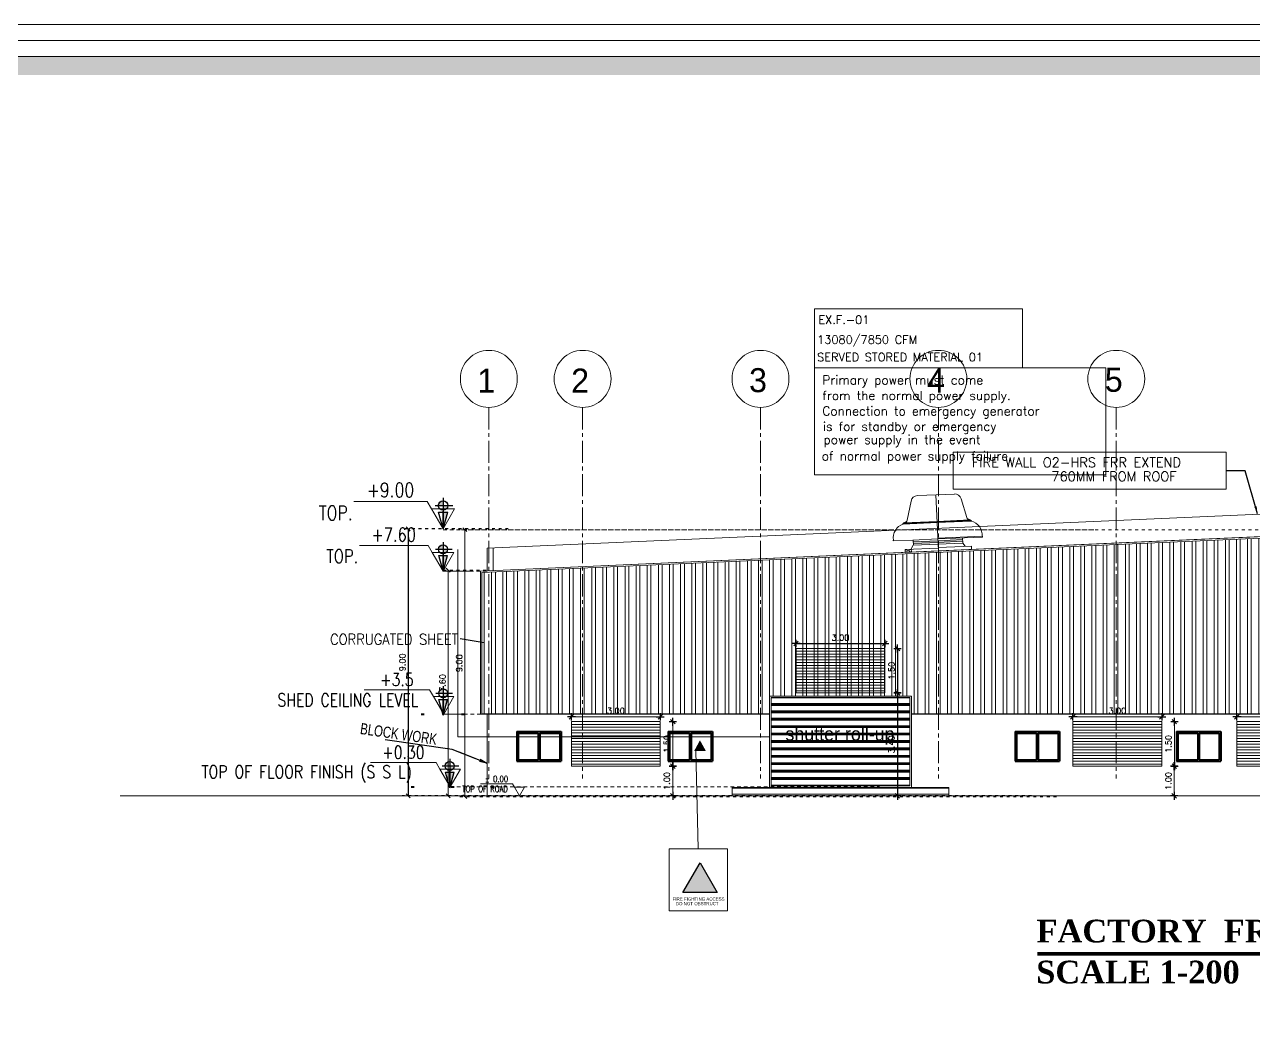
# Model space of a CAD drawing. Header units: inches. Extents: x -68096 to 69834, y -16833 to 17650.
# Drawn here: x 798.52 to 839.97, y -103.23 to -69.42 of the extents above; entities that cross this region are included whole.
import ezdxf
from ezdxf.enums import TextEntityAlignment as Align

# ---------------------------------------------------------------- set-up
doc = ezdxf.new("R2010")
doc.units = ezdxf.units.IN
doc.header["$MEASUREMENT"] = 0
for name, pattern in [('ACAD_ISO03W100', [30, 12, -18]), ('CENTER2', [1.125, 0.75, -0.125, 0.125, -0.125]), ('DASHED2', [0.375, 0.25, -0.125]), ('DOT2', [0.125, 0, -0.125]), ('HIDDEN2', [0.1875, 0.125, -0.0625])]:
    doc.linetypes.add(name, pattern=pattern)
for name, color, linetype in [('-FR-TEXT', 1, 'Continuous'), ('10', 7, 'Continuous'), ('11-FRESH-AIR-TEXT', 4, 'Continuous'), ('4-TEXT-HVAC', 4, 'Continuous'), ('a-kerb', 255, 'Continuous'), ('A-TEXT', 3, 'Continuous'), ('AXES', 251, 'CENTER2'), ('DIM', 31, 'Continuous'), ('DIM18', 40, 'Continuous'), ('DOTS', 6, 'DOT2'), ('ELEV', 37, 'Continuous'), ('ELEV-2', 136, 'Continuous'), ('Hatch', 8, 'Continuous'), ('M-DETL-GRPH', 4, 'Continuous'), ('SECLEVEL', 1, 'Continuous'), ('TEXT', 23, 'Continuous'), ('WIN', 1, 'Continuous')]:
    doc.layers.add(name, color=color, linetype=linetype)
for name, color, linetype, lineweight in [('A-EXISTING-HATCH-10', 8, 'Continuous', 20), ('A-LEVEL ICON', 223, 'Continuous', 20), ('A-WALLCMU-50', 7, 'Continuous', 50), ('PEN30', 35, 'Continuous', 13), ('REF', 233, 'Continuous', 18), ('WALL', 41, 'Continuous', 40)]:
    doc.layers.add(name, color=color, linetype=linetype, lineweight=lineweight)
doc.styles.add('ATTRIBUTE', font='ROMANS.shx')
doc.styles.add('Browallia', font='')
doc.styles.add('POLE', font='timesbd.ttf', dxfattribs={"height": 0.225})
doc.styles.add('ROMANC', font='romanc', dxfattribs={"height": 0.2})
doc.styles.add('ROMANS', font='romans.shx')
doc.styles.get("Standard").update_dxf_attribs({"font": 'arial.ttf'})
doc.styles.add('STYLE2', font='swisscl.ttf')
doc.styles.add('stylus BT ku', font='GOTHIC.TTF', dxfattribs={"height": 0.17})
doc.styles.add('TXT08', font='SIMPLEX.SHX', dxfattribs={"width": 0.9})
doc.styles.get('Browallia').set_extended_font_data('BrowalliaUPC')
doc.dimstyles.new('100', dxfattribs={"dimtxt": 0.2, "dimasz": 0.035, "dimexe": 0, "dimexo": 0, "dimgap": 0.1, "dimtad": 1, "dimzin": 0, "dimdsep": 46, "dimtxsty": 'ROMANS', "dimblk": 'J2', "dimblk1": 'J2', "dimblk2": 'J2', "dimsah": 1, "dimcen": 0, "dimse1": 1, "dimse2": 1, "dimclrd": 1, "dimclre": 1, "dimclrt": 6, "dimadec": 0, "dimazin": 0, "dimtfac": 0.9, "dimtix": 1, "dimtmove": 2, "dimatfit": 3, "dimldrblk": 'J2', "dimfxl": 1, "dimtolj": 1, "dimtzin": 0, "dimarcsym": 0})
doc.dimstyles.new('JYT', dxfattribs={"dimscale": 0, "dimtxt": 0.2, "dimasz": 0.13, "dimexe": 0.2, "dimexo": 0.05, "dimgap": 0.09, "dimtad": 1, "dimzin": 0, "dimdsep": 46, "dimtxsty": 'ROMANS', "dimblk": 'OBLIQUE', "dimcen": 0.09, "dimclrd": 1, "dimclre": 1, "dimclrt": 2, "dimadec": 0, "dimazin": 0, "dimtfac": 0.72, "dimtix": 1, "dimtofl": 0, "dimtmove": 2, "dimatfit": 3, "dimldrblk": 'OBLIQUE', "dimfxl": 0.2, "dimtolj": 1, "dimtzin": 0, "dimarcsym": 0})
doc.dimstyles.get("Standard").update_dxf_attribs({"dimtxt": 0.18, "dimasz": 0.18, "dimexe": 0.18, "dimexo": 0.0625, "dimgap": 0.09, "dimtad": 0, "dimtih": 1, "dimtoh": 1, "dimdec": 4, "dimzin": 0, "dimdsep": 46, "dimtxsty": 'Standard', "dimcen": 0.09, "dimadec": 0, "dimazin": 0, "dimtfac": 1, "dimtdec": 4, "dimtofl": 0, "dimtmove": 0, "dimatfit": 3, "dimfxl": 1, "dimtolj": 1, "dimtzin": 0, "dimarcsym": 0})

# ---------------------------------------------------------------- blocks, each defined once
blk = doc.blocks.new('FCDFGGFG')
at = {"layer": 'WALL', "color": 4}
for p, q in [((240210.801, 378382.833), (240210.801, 378381.833)), ((240210.801, 378382.833), (240212.301, 378382.833)), ((240212.301, 378382.833), (240212.301, 378381.833)), ((240210.801, 378381.833), (240212.301, 378381.833))]:
    blk.add_line(p, q, dxfattribs=at)
at = {"layer": 'WALL', "color": 1}
for p, q in [((240210.851, 378382.783), (240210.851, 378381.883)), ((240210.851, 378382.783), (240211.526, 378382.783)), ((240211.526, 378382.783), (240211.526, 378381.883)), ((240211.576, 378382.783), (240212.251, 378382.783)), ((240211.576, 378382.783), (240211.576, 378381.883)), ((240212.251, 378382.783), (240212.251, 378381.883)), ((240210.851, 378381.883), (240211.526, 378381.883)), ((240211.576, 378381.883), (240212.251, 378381.883))]:
    blk.add_line(p, q, dxfattribs=at)
blk = doc.blocks.new('LEVL')
at = {"layer": 'REF'}
for p, q in [((-275, 476), (-1552, 476)), ((-200, 346), (-275, 476))]:
    blk.add_line(p, q, dxfattribs=at)
blk.add_lwpolyline([(200, 346), (-200, 346), (0, 0)], close=True, dxfattribs=at)
at = {"layer": 'REF', "style": 'ATTRIBUTE', "width": 0.8, "flags": 12}
for tag, p in [('LEVEL', (-914, 676)), ('POSITION', (-914, 276))]:
    blk.add_attdef(tag, text='', height=250, dxfattribs=at).set_placement(p, align=Align.MIDDLE)
blk = doc.blocks.new('A$C243146B1')
at = {"layer": 'SECLEVEL'}
h = blk.add_hatch(color=256, dxfattribs=at)
h.paths.add_polyline_path([(0.116, 0.1), (0.144, 0.1), (0.185, 0.247), (0.116, 0.247)])
h.paths.add_polyline_path([(0.116, 0.273, 0.414214), (0.186, 0.343, 0.006678), (0.186, 0.344), (0.116, 0.344)])
h.paths.add_polyline_path([(0.144, 0.1), (0.116, 0.1), (0.116, 0.05), (0.13, 0.05)])
h.paths.add_polyline_path([(0.116, 0), (0.13, 0.05), (0.116, 0.05)])
h.paths.add_polyline_path([(0.116, 0.413, 0.406412), (0.046, 0.344), (0.116, 0.344)])
for p, q in [((0.116, 0.457), (0.116, 0.247)), ((0, 0.344), (0.261, 0.344)), ((0.048, 0.247), (0.185, 0.247)), ((0.116, 0), (0.048, 0.247)), ((0.116, 0.059), (0.116, 0.259)), ((0.116, 0.247), (0.116, 0)), ((0.116, 0), (0.185, 0.247))]:
    blk.add_line(p, q, dxfattribs=at)
blk.add_circle((0.116, 0.343), 0.07, dxfattribs=at)
blk = doc.blocks.new('_Oblique')
at = {"color": 0, "linetype": 'ByBlock', "lineweight": -2}
blk.add_line((-0.5, -0.5), (0.5, 0.5), dxfattribs=at)
blk = doc.blocks.new('*D236')
at = {"color": 1, "linetype": 'DOT2', "lineweight": -2, "transparency": 16777216}
for p, q in [((240202.276, 378389.639), (240159.566, 378389.639)), ((240179.717, 378380.639), (240159.566, 378380.639))]:
    blk.add_line(p, q, dxfattribs=at)
at = {"color": 1, "lineweight": -2, "transparency": 16777216}
blk.add_line((240159.766, 378389.639), (240159.766, 378380.639), dxfattribs=at)
at = {"layer": 'Defpoints', "color": 0, "transparency": 16777216}
for p in [(240202.326, 378389.639), (240159.766, 378380.639), (240179.767, 378380.639)]:
    blk.add_point(p, dxfattribs=at)
at = {"color": 1, "lineweight": -2, "transparency": 16777216, "xscale": 0.13, "yscale": 0.13, "zscale": 0.13}
for p, rotation in [((240159.766, 378389.639), 90), ((240159.766, 378380.639), 270)]:
    blk.add_blockref('_Oblique', p, dxfattribs=dict(at, rotation=rotation))
at = {"color": 2, "transparency": 16777216, "insert": (240159.576, 378385.139), "char_height": 0.2, "attachment_point": 5, "rotation": 90, "style": 'ROMANS'}
blk.add_mtext('\\A1;9.00', dxfattribs=at)
blk = doc.blocks.new('*D237')
at = {"color": 1, "linetype": 'DOT2', "lineweight": -2, "transparency": 16777216}
for p, q in [((240160.486, 378388.273), (240159.005, 378388.273)), ((240160.488, 378380.669), (240159.005, 378380.669))]:
    blk.add_line(p, q, dxfattribs=at)
at = {"color": 1, "lineweight": -2, "transparency": 16777216}
blk.add_line((240159.205, 378388.273), (240159.205, 378380.669), dxfattribs=at)
at = {"layer": 'Defpoints', "color": 0, "transparency": 16777216}
for p in [(240160.536, 378388.273), (240159.205, 378380.669), (240160.538, 378380.669)]:
    blk.add_point(p, dxfattribs=at)
at = {"color": 1, "lineweight": -2, "transparency": 16777216, "xscale": 0.13, "yscale": 0.13, "zscale": 0.13}
for p, rotation in [((240159.205, 378388.273), 90), ((240159.205, 378380.669), 270)]:
    blk.add_blockref('_Oblique', p, dxfattribs=dict(at, rotation=rotation))
at = {"color": 2, "transparency": 16777216, "insert": (240159.015, 378384.471), "char_height": 0.2, "attachment_point": 5, "rotation": 90, "style": 'ROMANS'}
blk.add_mtext('\\A1;7.60', dxfattribs=at)
blk = doc.blocks.new('*D248')
at = {"color": 1, "linetype": 'DOT2', "lineweight": -2, "transparency": 16777216}
for p, q in [((814.834, -86.423), (811.253, -86.423)), ((832.484, -95.423), (811.253, -95.423))]:
    blk.add_line(p, q, dxfattribs=at)
at = {"color": 1, "lineweight": -2, "transparency": 16777216}
blk.add_line((811.453, -86.423), (811.453, -95.423), dxfattribs=at)
at = {"layer": 'Defpoints', "color": 0, "transparency": 16777216}
for p in [(814.884, -86.423), (811.453, -95.423), (832.534, -95.423)]:
    blk.add_point(p, dxfattribs=at)
at = {"color": 1, "lineweight": -2, "transparency": 16777216, "xscale": 0.13, "yscale": 0.13, "zscale": 0.13}
for p, rotation in [((811.453, -86.423), 90), ((811.453, -95.423), 270)]:
    blk.add_blockref('_Oblique', p, dxfattribs=dict(at, rotation=rotation))
at = {"color": 2, "lineweight": 0, "transparency": 16777216, "insert": (811.263, -90.923), "char_height": 0.2, "attachment_point": 5, "rotation": 90, "style": 'ROMANS'}
blk.add_mtext('\\A1;9.00', dxfattribs=at)
blk = doc.blocks.new('A$C1A8B6790')
at = {"layer": 'A-EXISTING-HATCH-10'}
h = blk.add_hatch(color=256, dxfattribs=at)
h.dxf.hatch_style = 1
h.paths.add_polyline_path([(750, 1299), (0, 0), (1500, 0)])
at = {"layer": 'ELEV'}
for p, q in [((750, 1299), (0, 0)), ((1500, 0), (750, 1299)), ((0, 0), (1500, 0))]:
    blk.add_line(p, q, dxfattribs=at)
blk = doc.blocks.new('J2')
for p, q in [((-4, 0), (0, 0)), ((-2.2, -2.2), (2.2, 2.2)), ((0, 3.5), (0, -3.6)), ((0, 0), (3.8, 0))]:
    blk.add_line(p, q)
blk = doc.blocks.new('*D303')
at = {"color": 1, "lineweight": -2, "transparency": 16777216}
blk.add_line((893.733, -196.099), (896.663, -196.099), dxfattribs=at)
at = {"layer": 'Defpoints', "color": 0, "transparency": 16777216}
for p in [(893.698, -196.264), (896.698, -196.099), (896.698, -196.264)]:
    blk.add_point(p, dxfattribs=at)
at = {"color": 1, "lineweight": -2, "transparency": 16777216, "xscale": 0.035, "yscale": 0.035, "zscale": 0.035, "rotation": 180}
blk.add_blockref('J2', (893.698, -196.099), dxfattribs=at)
at = {"color": 1, "lineweight": -2, "transparency": 16777216, "xscale": 0.035, "yscale": 0.035, "zscale": 0.035}
blk.add_blockref('J2', (896.698, -196.099), dxfattribs=at)
at = {"color": 6, "lineweight": 0, "transparency": 16777216, "insert": (895.198, -195.899), "char_height": 0.2, "attachment_point": 5, "style": 'ROMANS'}
blk.add_mtext('\\A1;3.00', dxfattribs=at)
blk = doc.blocks.new('*D302')
at = {"color": 1, "lineweight": -2, "transparency": 16777216}
blk.add_line((897.12, -196.299), (897.12, -197.729), dxfattribs=at)
at = {"layer": 'Defpoints', "color": 0, "transparency": 16777216}
for p in [(896.697, -196.264), (896.697, -197.764), (897.12, -197.764)]:
    blk.add_point(p, dxfattribs=at)
at = {"color": 1, "lineweight": -2, "transparency": 16777216, "xscale": 0.035, "yscale": 0.035, "zscale": 0.035}
for p, rotation in [((897.12, -196.264), 90), ((897.12, -197.764), 270)]:
    blk.add_blockref('J2', p, dxfattribs=dict(at, rotation=rotation))
at = {"color": 6, "lineweight": 0, "transparency": 16777216, "insert": (896.92, -197.014), "char_height": 0.2, "attachment_point": 5, "rotation": 90, "style": 'ROMANS'}
blk.add_mtext('\\A1;1.50', dxfattribs=at)
blk = doc.blocks.new('*D301')
at = {"color": 1, "lineweight": -2, "transparency": 16777216}
blk.add_line((897.119, -197.8), (897.117, -198.73), dxfattribs=at)
at = {"layer": 'Defpoints', "color": 0, "transparency": 16777216}
for p in [(896.698, -197.764), (896.697, -198.764), (897.117, -198.765)]:
    blk.add_point(p, dxfattribs=at)
at = {"color": 1, "lineweight": -2, "transparency": 16777216, "xscale": 0.035, "yscale": 0.035, "zscale": 0.035}
for p, rotation in [((897.119, -197.765), 89.92130789602655), ((897.117, -198.765), 269.9213078960266)]:
    blk.add_blockref('J2', p, dxfattribs=dict(at, rotation=rotation))
at = {"color": 6, "lineweight": 0, "transparency": 16777216, "insert": (896.918, -198.264), "char_height": 0.2, "attachment_point": 5, "rotation": 89.9213, "style": 'ROMANS'}
blk.add_mtext('\\A1;1.00', dxfattribs=at)
blk = doc.blocks.new('*D249')
at = {"color": 1, "lineweight": -2, "transparency": 16777216}
blk.add_line((824.573, -90.292), (827.503, -90.292), dxfattribs=at)
at = {"layer": 'Defpoints', "color": 0, "transparency": 16777216}
for p in [(827.538, -90.292), (824.538, -90.457), (827.538, -90.457)]:
    blk.add_point(p, dxfattribs=at)
at = {"color": 1, "lineweight": -2, "transparency": 16777216, "xscale": 0.035, "yscale": 0.035, "zscale": 0.035, "rotation": 180}
blk.add_blockref('J2', (824.538, -90.292), dxfattribs=at)
at = {"color": 1, "lineweight": -2, "transparency": 16777216, "xscale": 0.035, "yscale": 0.035, "zscale": 0.035}
blk.add_blockref('J2', (827.538, -90.292), dxfattribs=at)
at = {"color": 6, "lineweight": 0, "transparency": 16777216, "insert": (826.038, -90.092), "char_height": 0.2, "attachment_point": 5, "style": 'ROMANS'}
blk.add_mtext('\\A1;3.00', dxfattribs=at)
blk = doc.blocks.new('*D250')
at = {"color": 1, "lineweight": -2, "transparency": 16777216}
blk.add_line((827.96, -90.492), (827.96, -91.922), dxfattribs=at)
at = {"layer": 'Defpoints', "color": 0, "transparency": 16777216}
for p in [(827.537, -90.457), (827.537, -91.957), (827.96, -91.957)]:
    blk.add_point(p, dxfattribs=at)
at = {"color": 1, "lineweight": -2, "transparency": 16777216, "xscale": 0.035, "yscale": 0.035, "zscale": 0.035}
for p, rotation in [((827.96, -90.457), 90), ((827.96, -91.957), 270)]:
    blk.add_blockref('J2', p, dxfattribs=dict(at, rotation=rotation))
at = {"color": 6, "lineweight": 0, "transparency": 16777216, "insert": (827.76, -91.207), "char_height": 0.2, "attachment_point": 5, "rotation": 90, "style": 'ROMANS'}
blk.add_mtext('\\A1;1.50', dxfattribs=at)
blk = doc.blocks.new('*D251')
at = {"color": 1, "lineweight": -2, "transparency": 16777216}
blk.add_line((827.958, -91.992), (827.956, -95.389), dxfattribs=at)
at = {"layer": 'Defpoints', "color": 0, "transparency": 16777216}
for p in [(827.538, -91.957), (827.537, -95.423), (827.956, -95.424)]:
    blk.add_point(p, dxfattribs=at)
at = {"color": 1, "lineweight": -2, "transparency": 16777216, "xscale": 0.035, "yscale": 0.035, "zscale": 0.035}
for p, rotation in [((827.958, -91.957), 89.97730102834859), ((827.956, -95.424), 269.9773010283486)]:
    blk.add_blockref('J2', p, dxfattribs=dict(at, rotation=rotation))
at = {"color": 6, "lineweight": 0, "transparency": 16777216, "insert": (827.757, -93.69), "char_height": 0.2, "attachment_point": 5, "rotation": 89.9773, "style": 'ROMANS'}
blk.add_mtext('\\A1;3.40', dxfattribs=at)
blk = doc.blocks.new('A$C6945116A')
at = {"layer": 'M-DETL-GRPH', "color": 214, "linetype": 'Continuous', "lineweight": 0}
for p, q in [((-1537, 3851), (-1827, 2692)), ((-1133, 4166), (1133, 4166)), ((0, 4166), (0, 729)), ((1537, 3851), (1827, 2692)), ((-2083, 2465), (0, 2465)), ((-2078, 2500), (0, 2500)), ((-2033, 2534), (0, 2534)), ((2033, 2534), (0, 2534)), ((2078, 2500), (0, 2500)), ((2083, 2465), (0, 2465)), ((-1536, 1458), (-2737, 1458)), ((-2035, 901), (-1657, 729)), ((-1657, 901), (-2035, 729)), ((-2035, 901), (0, 901)), ((-2035, 901), (-2035, 729)), ((-1657, 937), (-1657, 729)), ((-1537, 1147), (-1656, 937)), ((0, 1458), (-1537, 1458)), ((1508, 1145), (-1537, 1145)), ((-1507, 1458), (-1507, 1142)), ((-1507, 1354), (0, 1354)), ((-1507, 1250), (0, 1250)), ((2717, 1503), (0, 1503)), ((2741, 1458), (0, 1458)), ((1508, 1354), (0, 1354)), ((1508, 1250), (0, 1250)), ((2036, 937), (0, 937)), ((1508, 1458), (1508, 1142)), ((1508, 1141), (1655, 937)), ((2036, 937), (2036, 729)), ((-2035, 729), (-1657, 729)), ((2036, 729), (-1657, 729))]:
    blk.add_line(p, q, dxfattribs=at)
for centre, radius, start, end in [((-1133, 3750), 417, 90, 165.96417), ((1133, 3750), 417, 14.03624, 90), ((-1848, 1621), 876, 105.59889, 187.73303), ((-2085, 2482), 17.6, 79.06441, 262.3921), ((-2081, 2482), 17.6, 79.06441, 262.3921), ((-2040, 2493), 41.9, 84.9726, 170.34066), ((-2036, 2493), 41.9, 84.9726, 170.34066), ((-2029, 2743), 208, 270, 345.96376), ((-2029, 2743), 208, 270, 345.96497), ((2029, 2743), 208, 194.03503, 270), ((2036, 2493), 41.9, 9.65934, 95.0274), ((2081, 2482), 17.6, 277.6079, 100.93559), ((1848, 1621), 876, 352.26697, 74.40111), ((-2717, 1476), 27.1, 86.66634, 222.80555), ((2714, 1473), 31, 330.30601, 87.43106)]:
    blk.add_arc(centre, radius, start, end, dxfattribs=at)
for points in [[(-1902, 2534), (-1932, 2622), (-2043, 2534), (-2050, 2555)], [(1902, 2534), (1932, 2622), (2043, 2534), (2050, 2555)], [(0, 1354), (-1507, 1354), (0, 1250), (-1507, 1250)], [(0, 1354), (1508, 1354), (0, 1250), (1508, 1250)]]:
    blk.add_solid(points, dxfattribs=at)
blk = doc.blocks.new('FGFGGG')
at = {"linetype": 'HIDDEN2', "lineweight": 0}
for p, q in [((240159.031, 378389.639), (240181.08, 378389.639)), ((240159.031, 378388.243), (240160.538, 378388.243)), ((240159.053, 378383.419), (240160.729, 378383.419)), ((240159.273, 378380.969), (240173.748, 378380.969))]:
    blk.add_line(p, q, dxfattribs=at)
at = {"color": 1}
blk.add_line((240160.416, 378385.821), (240159.602, 378385.965), dxfattribs=at)
at = {"layer": 'DOTS', "lineweight": 40, "ltscale": 10}
for p, q in [((240158.297, 378383.419), (240160.416, 378383.419)), ((240157.955, 378380.969), (240161.235, 378380.969))]:
    blk.add_line(p, q, dxfattribs=at)
at = {"xscale": 2.288050095259676, "yscale": 2.288050095259676, "zscale": 2.288050095259676}
blk.add_blockref('A$C243146B1', (240158.765, 378389.669), dxfattribs=at)
at = {"layer": 'A-LEVEL ICON', "lineweight": 40}
ref = blk.add_blockref('LEVL', (240159.031, 378389.669), dxfattribs=dict(at, xscale=0.0019368287010889, yscale=0.0019368287010889, zscale=0.0019368287010889))
ref.add_attrib('LEVEL', '+9.00', dxfattribs={"layer": 'REF', "height": 0.4842, "style": 'ATTRIBUTE', "width": 0.8, "flags": 12}).set_placement((240157.261, 378390.979), align=Align.MIDDLE)
ref.add_attrib('POSITION', 'TOP.', dxfattribs={"layer": 'REF', "height": 0.4842, "style": 'ATTRIBUTE', "width": 0.8, "flags": 12}).set_placement((240155.41, 378390.204), align=Align.MIDDLE)
ref = blk.add_blockref('LEVL', (240159.031, 378388.243), dxfattribs=dict(at, xscale=0.0018176215743749, yscale=0.0018176215743749, zscale=0.0018176215743749))
ref.add_attrib('LEVEL', '+7.60', dxfattribs={"layer": 'REF', "height": 0.4544, "style": 'ATTRIBUTE', "width": 0.8, "flags": 12}).set_placement((240157.37, 378389.472), align=Align.MIDDLE)
ref.add_attrib('POSITION', 'TOP.', dxfattribs={"layer": 'REF', "height": 0.4544, "style": 'ATTRIBUTE', "width": 0.8, "flags": 12}).set_placement((240155.633, 378388.745), align=Align.MIDDLE)
at = {"layer": 'A-LEVEL ICON', "lineweight": 40, "xscale": 2.147226140368728, "yscale": 2.147226140368728, "zscale": 2.147226140368728}
for p in [(240158.781, 378388.243), (240158.786, 378383.389), (240159.006, 378380.939)]:
    blk.add_blockref('A$C243146B1', p, dxfattribs=at)
at = {"layer": 'A-LEVEL ICON', "lineweight": 40}
ref = blk.add_blockref('LEVL', (240159.053, 378383.419), dxfattribs=dict(at, xscale=0.0017303374331756, yscale=0.0017303374331756, zscale=0.0017303374331756))
ref.add_attrib('LEVEL', '+3.5', dxfattribs={"layer": 'REF', "height": 0.4326, "style": 'ATTRIBUTE', "width": 0.8, "flags": 12}).set_placement((240157.472, 378384.589), align=Align.MIDDLE)
ref.add_attrib('POSITION', 'SHED CEILING LEVEL', dxfattribs={"layer": 'REF', "height": 0.43258, "style": 'ATTRIBUTE', "width": 0.8, "flags": 12}).set_placement((240155.818, 378383.897), align=Align.MIDDLE)
ref = blk.add_blockref('LEVL', (240159.273, 378380.969), dxfattribs=dict(at, xscale=0.0017304456733753, yscale=0.0017304456733753, zscale=0.0017304456733753))
ref.add_attrib('LEVEL', '+0.30', dxfattribs={"layer": 'REF', "height": 0.4326, "style": 'ATTRIBUTE', "width": 0.8, "flags": 12}).set_placement((240157.692, 378382.139), align=Align.MIDDLE)
ref.add_attrib('POSITION', 'TOP OF FLOOR FINISH (S S L)', dxfattribs={"layer": 'REF', "height": 0.43261, "style": 'ATTRIBUTE', "width": 0.8, "flags": 12}).set_placement((240154.429, 378381.447), align=Align.MIDDLE)
ref = blk.add_blockref('LEVL', (240161.604, 378380.669), dxfattribs=dict(at, xscale=0.0008434292181185, yscale=0.0008434292181185, zscale=0.0008434292181185))
ref.add_attrib('LEVEL', '%%P 0.00', dxfattribs={"layer": 'REF', "height": 0.2109, "style": 'ATTRIBUTE', "width": 0.8, "flags": 12}).set_placement((240160.834, 378381.239), align=Align.MIDDLE)
ref.add_attrib('POSITION', 'TOP OF ROAD', dxfattribs={"layer": 'REF', "height": 0.21086, "style": 'ATTRIBUTE', "width": 0.8, "flags": 12}).set_placement((240160.446, 378380.902), align=Align.MIDDLE)
at = {"color": 2, "insert": (240159.543, 378385.946), "char_height": 0.357, "attachment_point": 6, "style": 'TXT08'}
blk.add_mtext('CORRUGATED SHEET', dxfattribs=at)
for base, p1, p2, picture, middle in [((240159.766, 378380.639), (240202.326, 378389.639), (240179.767, 378380.639), '*D236', (240159.576, 378385.139)), ((240159.205, 378380.669), (240160.536, 378388.273), (240160.538, 378380.669), '*D237', (240159.015, 378384.471))]:
    dim = blk.add_linear_dim(base=base, p1=p1, p2=p2, angle=90, dimstyle='JYT', override={"dimscale": 1})
    dim.commit()
    dim.dimension.update_dxf_attribs({"geometry": picture, "text_midpoint": middle})
blk = doc.blocks.new('OOOO')
at = {"color": 241, "lineweight": 0, "true_color": 0xf7abae}
for p, q in [((893.698, -196.359), (896.698, -196.359)), ((893.698, -196.455), (896.698, -196.455)), ((893.698, -196.55), (896.698, -196.55)), ((893.698, -196.645), (896.698, -196.645)), ((893.698, -196.741), (896.698, -196.741)), ((893.698, -196.836), (896.698, -196.836)), ((893.698, -196.931), (896.698, -196.931)), ((893.698, -197.026), (896.698, -197.026)), ((893.698, -197.122), (896.698, -197.122)), ((893.698, -197.217), (896.698, -197.217)), ((893.698, -197.312), (896.698, -197.312)), ((893.698, -197.408), (896.698, -197.408)), ((893.698, -197.503), (896.698, -197.503)), ((893.698, -197.598), (896.698, -197.598)), ((893.698, -197.694), (896.698, -197.694))]:
    blk.add_line(p, q, dxfattribs=at)
at = {"color": 1, "lineweight": 0}
blk.add_lwpolyline([(893.698, -197.764), (896.698, -197.764), (896.698, -196.264), (893.698, -196.264)], close=True, dxfattribs=at)
for p1, p2, distance, picture, middle in [((893.698, -196.264), (896.698, -196.264), 0.165, '*D303', (895.198, -195.899)), ((896.697, -196.264), (896.697, -197.764), 0.423, '*D302', (896.92, -197.014)), ((896.698, -197.764), (896.697, -198.764), 0.42, '*D301', (896.918, -198.264))]:
    dim = blk.add_aligned_dim(p1=p1, p2=p2, distance=distance, dimstyle='100', dxfattribs=at)
    dim.commit()
    dim.dimension.update_dxf_attribs({"geometry": picture, "text_midpoint": middle})

msp = doc.modelspace()

# ---------------------------------------------------------------- hatches: boundary and pattern name
at = {"layer": 'a-kerb', "lineweight": 0, "true_color": 0x636466}
h = msp.add_hatch(dxfattribs=at)
h.set_pattern_fill('PLAST', color=251, angle=180, style=0)
h.set_pattern_definition([(180, (94.87288, -506.81093), (0, -0.25), []), (180, (94.87288, -506.84218), (0, -0.25), []), (180, (94.87288, -506.87343), (0, -0.25), [])])
h.paths.add_polyline_path([(828.38045, -95.08789), (828.38045, -92.11328), (823.69645, -92.11328), (823.69645, -95.08789)])
h.paths.add_polyline_path([(824.03645, -93.82932), (828.39359, -93.82932), (828.39359, -92.95471), (824.03645, -92.95471)], flags=9)
at = {"layer": 'A-WALLCMU-50', "lineweight": 0, "true_color": 0x636466}
msp.add_hatch(color=251, dxfattribs=at).paths.add_polyline_path([(821.10362, -93.91075), (821.29878, -93.55182), (821.49603, -93.90867)])
at = {"layer": 'Hatch', "lineweight": 0, "true_color": 0x636466}
h = msp.add_hatch(dxfattribs=at)
h.set_pattern_fill('ANSI32', color=251, angle=45, style=0)
h.set_pattern_definition([(90, (-238922.1037, -378291.92615), (-0.375, 1e-16), []), (90, (-238921.9787, -378291.80115), (-0.375, 1e-16), [])])
h.paths.add_polyline_path([(823.64645, -92.67343), (823.64645, -92.06328), (828.43045, -92.06328), (828.43045, -92.67343), (847.67911, -92.67343), (847.67911, -92.06328), (852.46311, -92.06328), (852.46311, -92.67343), (871.20372, -92.62794), (871.20372, -88.9889), (877.2494, -89.03439), (877.14773, -87.89518), (845.57052, -86.4995), (813.94165, -87.89746), (813.94165, -92.67343)])
at = {"layer": 'WIN', "linetype": 'Continuous', "lineweight": 0, "true_color": 0x636466}
h = msp.add_hatch(color=251, dxfattribs=at)
h.paths.add_polyline_path([(753.52048, -70.50007), (753.52048, -218.69748), (963.30992, -218.69748), (963.30992, -70.50007)])
h.paths.add_polyline_path([(922.89008, -71.12555), (922.89008, -218.04241), (962.68444, -218.04241), (962.68444, -71.12555)], flags=16)
h.paths.add_polyline_path([(922.26459, -218.04241), (754.14633, -218.04241), (754.14633, -71.12555), (922.26459, -71.12555)], flags=16)
h = msp.add_hatch(color=251, dxfattribs=at)
h.paths.add_polyline_path([(753.52048, -70.50007), (753.52048, -218.69748), (963.30992, -218.69748), (963.30992, -70.50007)])
h.paths.add_polyline_path([(922.89008, -71.12555), (922.89008, -218.04241), (962.68444, -218.04241), (962.68444, -71.12555)], flags=16)
h.paths.add_polyline_path([(922.26459, -218.04241), (754.14633, -218.04241), (754.14633, -71.12555), (922.26459, -71.12555)], flags=16)

# ---------------------------------------------------------------- linework, layer by layer
at = {"color": 251, "lineweight": 0, "true_color": 0x636466}
for p, q in [((845.57052, -86.44946), (813.89165, -87.84962)), ((813.62667, -87.84962), (812.63311, -87.84962)), ((813.89165, -87.84962), (813.89165, -92.67343)), ((813.36831, -92.67343), (812.62931, -92.67343)), ((814.11817, -92.67343), (814.11817, -95.42343)), ((884.00658, -95.42343), (801.73839, -95.42343))]:
    msp.add_line(p, q, dxfattribs=at)
at = {"color": 241, "lineweight": 0, "true_color": 0xf7abae}
for p, q in [((824.53845, -90.55198), (827.53845, -90.55198)), ((824.53845, -90.64729), (827.53845, -90.64729)), ((824.53845, -90.74261), (827.53845, -90.74261)), ((824.53845, -90.83792), (827.53845, -90.83792)), ((824.53845, -90.93324), (827.53845, -90.93324)), ((824.53845, -91.02855), (827.53845, -91.02855)), ((824.53845, -91.12386), (827.53845, -91.12386)), ((824.53845, -91.21918), (827.53845, -91.21918)), ((824.53845, -91.31449), (827.53845, -91.31449)), ((824.53845, -91.40981), (827.53845, -91.40981)), ((824.53845, -91.50512), (827.53845, -91.50512)), ((824.53845, -91.60044), (827.53845, -91.60044)), ((824.53845, -91.69575), (827.53845, -91.69575)), ((824.53845, -91.79107), (827.53845, -91.79107)), ((824.53845, -91.88638), (827.53845, -91.88638))]:
    msp.add_line(p, q, dxfattribs=at)
at = {"linetype": 'ACAD_ISO03W100', "lineweight": 0}
for points in [[(825.16645, -79.01032), (832.17959, -79.01032), (832.17959, -80.99105), (825.16645, -80.99105)], [(825.16645, -80.99105), (834.9856, -80.99105), (834.9856, -84.60212), (825.16645, -84.60212)]]:
    msp.add_lwpolyline(points, close=True, dxfattribs=at)
at = {"color": 251, "lineweight": 0, "true_color": 0x636466}
msp.add_lwpolyline([(877.1994, -92.67343), (877.1994, -87.89746), (845.57052, -86.4995), (813.94165, -87.89746), (813.94165, -92.67343)], dxfattribs=at)
at = {"color": 1, "lineweight": 0}
msp.add_lwpolyline([(824.53845, -91.95666), (827.53845, -91.95666), (827.53845, -90.45666), (824.53845, -90.45666)], close=True, dxfattribs=at)
at = {"color": 251, "lineweight": 0, "true_color": 0x636466}
for points in [[(823.64645, -95.13789), (828.43045, -95.13789), (828.43045, -92.06328), (823.64645, -92.06328)], [(823.69645, -95.08789), (828.38045, -95.08789), (828.38045, -92.11328), (823.69645, -92.11328)]]:
    msp.add_lwpolyline(points, close=True, dxfattribs=at)
at = {"layer": 'AXES', "color": 251, "lineweight": 0, "true_color": 0x636466}
for p, q in [((814.17651, -82.32722), (814.17651, -94.83658)), ((817.34081, -82.32722), (817.34081, -94.83658)), ((823.34081, -82.32722), (823.34081, -94.83658)), ((829.34081, -82.32722), (829.34081, -94.83658)), ((835.34081, -82.32722), (835.34081, -94.83658))]:
    msp.add_line(p, q, dxfattribs=at)
at = {"layer": 'AXES', "color": 251, "lineweight": 0, "ltscale": 25, "true_color": 0x636466}
for centre in [(814.17651, -81.36722), (817.34081, -81.36722), (823.34081, -81.36722), (829.34081, -81.36722), (835.34081, -81.36722)]:
    msp.add_circle(centre, 0.96, dxfattribs=at)
at = {"layer": 'DIM', "color": 251, "lineweight": 0, "true_color": 0x636466, "const_width": 0.12}
msp.add_lwpolyline([(852.87655, -100.75048), (832.67819, -100.75048)], dxfattribs=at)
at = {"layer": 'DIM18', "color": 251, "linetype": 'Continuous', "lineweight": 0, "true_color": 0x636466}
for p, q in [((814.11817, -87.83961), (814.11817, -87.07887)), ((814.31817, -87.83077), (814.31817, -87.07003))]:
    msp.add_line(p, q, dxfattribs=at)
msp.add_lwpolyline([(877.02288, -87.07887), (845.57052, -85.68871), (814.11817, -87.07887)], dxfattribs=at)
at = {"layer": 'ELEV', "color": 251, "lineweight": 0, "true_color": 0x636466}
msp.add_line((821.16414, -93.89496), (821.24289, -97.20543, 0), dxfattribs=at)
at = {"layer": 'ELEV', "color": 251, "lineweight": 0, "true_color": 0x636466, "elevation": 0}
msp.add_lwpolyline([(820.25507, -97.20543), (822.23071, -97.20543), (822.23071, -99.2968), (820.25507, -99.2968)], close=True, dxfattribs=at)
at = {"layer": 'Hatch', "color": 251, "lineweight": 0, "true_color": 0x636466}
for p, q in [((823.64645, -92.67343), (813.89165, -92.67343)), ((847.67911, -92.67343), (828.43045, -92.67343))]:
    msp.add_line(p, q, dxfattribs=at)
for points in [[(877.2494, -92.67343), (877.2494, -87.84962), (845.57052, -86.44946), (813.89165, -87.84962), (813.89165, -92.67343), (823.64645, -92.67343)], [(862.79602, -87.26085), (845.57052, -86.4995), (813.94165, -87.89746), (813.94165, -92.67343), (823.64645, -92.67343)], [(813.13165, -87.12247), (813.13165, -93.43343), (823.64645, -93.43343)], [(813.94165, -92.65827), (823.64645, -92.65827)], [(828.43045, -92.65827), (847.67911, -92.65827)], [(828.43045, -92.67343), (847.67911, -92.67343)], [(828.43045, -92.67343), (847.67911, -92.67343)]]:
    msp.add_lwpolyline(points, dxfattribs=at)
at = {"layer": 'PEN30', "color": 251, "lineweight": 0, "true_color": 0x636466}
msp.add_lwpolyline([(839.05164, -83.836), (829.84468, -83.836), (829.84468, -85.09007), (839.05164, -85.09007)], close=True, dxfattribs=at)
at = {"layer": 'WALL', "color": 251, "lineweight": 0, "true_color": 0x636466}
for p, q in [((822.38845, -95.13789), (822.38845, -95.43789)), ((829.68845, -95.13789), (822.38845, -95.13789)), ((829.68845, -95.16808), (822.38845, -95.16808)), ((829.68845, -95.13789), (829.68845, -95.43789)), ((829.68845, -95.36388), (822.38845, -95.36388)), ((829.68845, -95.42343), (822.38845, -95.42343))]:
    msp.add_line(p, q, dxfattribs=at)
at = {"layer": 'WIN', "color": 7, "linetype": 'Continuous', "lineweight": 0}
for points in [[(752.44464, -219.77332), (964.38576, -219.77332), (964.38576, -69.42422), (752.44464, -69.42422)], [(752.44464, -219.77332), (964.38576, -219.77332), (964.38576, -69.42422), (752.44464, -69.42422)], [(752.98256, -219.2354), (963.84784, -219.2354), (963.84784, -69.96215), (752.98256, -69.96215)], [(752.98256, -219.2354), (963.84784, -219.2354), (963.84784, -69.96215), (752.98256, -69.96215)], [(753.52048, -218.69748), (963.30992, -218.69748), (963.30992, -70.50007), (753.52048, -70.50007)], [(753.52048, -218.69748), (963.30992, -218.69748), (963.30992, -70.50007), (753.52048, -70.50007)]]:
    msp.add_lwpolyline(points, close=True, dxfattribs=at)

# ---------------------------------------------------------------- block references
at = {"color": 251, "lineweight": 0, "true_color": 0x636466}
for name, p in [('FGFGGG', (-239346.39771, -378476.09232)), ('FCDFGGFG', (-239395.68403, -378476.09232)), ('FCDFGGFG', (-239390.57761, -378476.09232)), ('FCDFGGFG', (-239378.87353, -378476.09232)), ('FCDFGGFG', (-239373.43417, -378476.09232))]:
    msp.add_blockref(name, p, dxfattribs=at)
at = {"color": 1, "lineweight": 0}
for p in [(-76.73675, 103.34112), (-59.81993, 103.34112), (-54.28894, 103.34112)]:
    msp.add_blockref('OOOO', p, dxfattribs=at)
at = {"layer": '10', "lineweight": 0, "xscale": 0.0005504587155963303, "yscale": 0.0005504587155963303, "zscale": 0.0005504587155963303, "rotation": 2.52330661735411}
msp.add_blockref('A$C6945116A', (829.35836, -87.56747), dxfattribs=at)
at = {"layer": 'ELEV', "color": 251, "lineweight": 0, "true_color": 0x636466, "xscale": -0.0007695112078004246, "yscale": 0.0007695112078004246, "zscale": 0.0007695112078004246}
msp.add_blockref('A$C1A8B6790', (821.87861, -98.67864), dxfattribs=at)

# ---------------------------------------------------------------- texts
at = {"layer": '-FR-TEXT', "color": 251, "lineweight": 0, "true_color": 0x636466, "style": 'POLE'}
for s, p in [('FACTORY  FRONT  SIDE  ELEVATION', (832.65029, -100.36726)), ('SCALE 1-200', (832.64137, -101.74931))]:
    msp.add_text(s, height=0.768, dxfattribs=at).set_placement(p)
at = {"color": 11, "lineweight": 0, "style": 'ROMANC'}
for s, p in [('power supply in the event', (825.46603, -83.56479)), ('of normal power supply failure.', (825.40561, -84.1173))]:
    msp.add_text(s, height=0.3, dxfattribs=at).set_placement(p)
at = {"layer": '11-FRESH-AIR-TEXT', "color": 4, "lineweight": 0, "style": 'ROMANC'}
for s, p in [('EX.F.-01', (825.29572, -79.51595, 596.51957)), ('SERVED STORED MATERIAL 01', (825.25175, -80.77407, 596.51957))]:
    msp.add_text(s, height=0.28, dxfattribs=at).set_placement(p)
at = {"layer": '11-FRESH-AIR-TEXT', "color": 1, "lineweight": 0, "style": 'ROMANC'}
msp.add_text('13080/7850 CFM ', height=0.28, dxfattribs=at).set_placement((825.25175, -80.18435, 596.51957))
at = {"layer": '4-TEXT-HVAC', "color": 11, "linetype": 'DASHED2', "lineweight": 0, "ltscale": 300, "style": 'ROMANC'}
for s, p in [('Primary power must come     ', (825.42605, -81.55615, 0)), ('from the normal power supply.', (825.42605, -82.07822, 0)), ('Connection to emergency generator', (825.42605, -82.60029, 0)), ('is for standby or emergency', (825.44751, -83.12236, 0))]:
    msp.add_text(s, height=0.3, rotation=359.999054, dxfattribs=at).set_placement(p)
at = {"layer": 'A-TEXT', "color": 251, "linetype": 'ByBlock', "lineweight": 0, "true_color": 0x636466, "style": 'Browallia'}
for s, height, p in [('1', 0.81, (813.7909, -81.83099)), ('2', 0.81, (816.9552, -81.83099)), ('3', 0.81, (822.9552, -81.8166)), ('4', 0.81, (828.9552, -81.8276)), ('5', 0.81, (834.9552, -81.80306)), ('FIRE FIGHTING ACCESS', 0.108, (820.37867, -98.95583, 0)), ('DO NOT OBSTRUCT', 0.108, (820.48551, -99.11173, 0))]:
    msp.add_text(s, height=height, dxfattribs=at).set_placement(p)
at = {"layer": 'DIM18', "color": 251, "linetype": 'Continuous', "lineweight": 0, "true_color": 0x636466, "style": 'ROMANS'}
for s, p in [('FIRE WALL O2-HRS FRR EXTEND', (830.47495, -84.34264)), ('760MM FROM ROOF', (833.15171, -84.8146))]:
    msp.add_text(s, height=0.32, dxfattribs=at).set_placement(p)
at = {"layer": 'TEXT', "color": 251, "lineweight": 0, "true_color": 0x636466, "style": 'STYLE2'}
msp.add_text('BLOCK WORK', height=0.375, rotation=351.84392, dxfattribs=at).set_placement((809.81827, -93.33638))
at = {"layer": 'TEXT', "color": 251, "linetype": 'ByBlock', "lineweight": 0, "true_color": 0x636466, "style": 'stylus BT ku'}
msp.add_text('shutter roll-up', height=0.45, dxfattribs=at).set_placement((824.18222, -93.5618))

# ---------------------------------------------------------------- dimensions: what is measured, and where the dimension line sits
at = {"color": 251, "lineweight": 0, "true_color": 0x636466}
dim = msp.add_linear_dim(base=(811.45308, -95.42343), p1=(814.88445, -86.42346), p2=(832.53355, -95.42343), angle=90, dimstyle='JYT', override={"dimscale": 1}, dxfattribs=at)
dim.commit()
dim.dimension.update_dxf_attribs({"geometry": '*D248', "text_midpoint": (811.26308, -90.92345)})
at = {"color": 1, "lineweight": 0}
for p1, p2, distance, picture, middle in [((824.53845, -90.45666), (827.53845, -90.45666), 0.16455, '*D249', (826.03845, -90.09212)), ((827.53707, -90.45666), (827.53707, -91.95666), 0.42272, '*D250', (827.75979, -91.20666))]:
    dim = msp.add_aligned_dim(p1=p1, p2=p2, distance=distance, dimstyle='100', dxfattribs=at)
    dim.commit()
    dim.dimension.update_dxf_attribs({"geometry": picture, "text_midpoint": middle})
dim = msp.add_aligned_dim(p1=(827.53845, -91.95666), p2=(827.53707, -95.42343), distance=0.41931, text='3.40', dimstyle='100', dxfattribs=at)
dim.commit()
dim.dimension.update_dxf_attribs({"geometry": '*D251', "text_midpoint": (827.75707, -93.69014)})

# ---------------------------------------------------------------- leaders
at = {"layer": 'DIM18', "color": 251, "linetype": 'Continuous', "lineweight": 0, "true_color": 0x636466}
msp.add_leader([(840.1068, -85.91592), (839.6836, -84.46303), (839.05164, -84.46303)], dimstyle='Standard', override={"dimscale": 1, "dimasz": 0.25, "dimexe": 0.12, "dimexo": 0.5, "dimclrd": 1}, dxfattribs=at)
at = {"layer": 'ELEV-2', "color": 251, "lineweight": 0, "true_color": 0x636466}
msp.add_leader([(814.10434, -94.31758), (812.93746, -93.86169), (810.68252, -93.54085)], dimstyle='Standard', override={"dimasz": 0.25, "dimgap": 0.09, "dimtad": 0, "dimldrblk": 'Open'}, dxfattribs=at)

doc.saveas('drawing.dxf')
